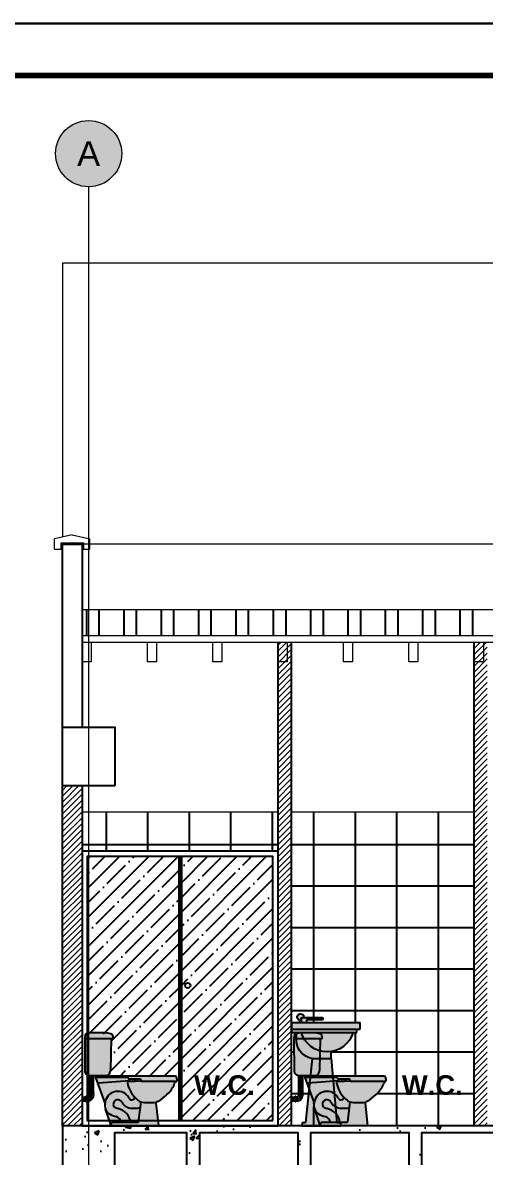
# Model space of a CAD drawing. Header units: metres. Extents: x 2750 to 2938, y 1259 to 1403.
# Drawn here: x 2871.3 to 2874.84, y 1387.25 to 1395.93 of the extents above; entities that cross this region are included whole.
import ezdxf
from ezdxf.enums import TextEntityAlignment as Align

# ---------------------------------------------------------------- set-up
doc = ezdxf.new("R2010")
doc.units = ezdxf.units.M
doc.linetypes.add('ACAD_ISO10W100', pattern=[18, 12, -3, 0, -3])
doc.linetypes.add('CONTINUA', pattern=[0])
for name, color, linetype, lineweight in [('0.2', 3, 'Continuous', 20), ('A-EJES', 57, 'ACAD_ISO10W100', 0), ('A-SIMB', 1, 'Continuous', 0), ('COTAS 75', 2, 'Continuous', 0), ('LF TEXTOS', 4, 'Continuous', 18), ('TITULOS', 131, 'Continuous', 90)]:
    doc.layers.add(name, color=color, linetype=linetype, lineweight=lineweight)
for name, color, linetype in [('2', 2, 'Continuous'), ('3', 3, 'Continuous'), ('4', 6, 'Continuous'), ('A', 3, 'Continuous'), ('HATCH', 250, 'Continuous'), ('MURO', 5, 'Continuous'), ('MUROP2', 1, 'Continuous'), ('R-ROTULO', 7, 'Continuous'), ('SECCION', 6, 'Continuous')]:
    doc.layers.add(name, color=color, linetype=linetype)
doc.styles.get("Standard").update_dxf_attribs({"font": 'Arial.ttf'})
doc.styles.add('swis Lt BT', font='swissl.ttf')
pattern_1 = [(90, (69.6828, 46.93674), (-0.3175, 1e-16), []), (180, (69.6828, 46.93674), (-1e-16, -0.3175), [])]
pattern_2 = [(45, (69.68279, 46.936737), (-0.0224506403, 0.0224506403), [])]
pattern_3 = [(45, (69.68279, 46.93674), (-0.1122532015, 0.1122532015), []), (45, (69.79504, 46.93674), (-0.1122532015, 0.1122532015), [0.1984375, -0.0396875, 0, -0.0396875])]

# ---------------------------------------------------------------- blocks, each defined once
blk = doc.blocks.new('LAVAMANASA')
at = {"true_color": 0xffffff, "transparency": 33554687}
h = blk.add_hatch(color=7, dxfattribs=at)
h.dxf.hatch_style = 1
h.paths.add_polyline_path([(-240.3316, -380.1862), (-240.854, -380.1862), (-240.854, -380.2362), (-240.3316, -380.2362)])
h.paths.add_polyline_path([(-240.4046, -380.1567, 0.414214), (-240.4146, -380.1467), (-240.5634, -380.1467, 0.399638), (-240.5734, -380.1562, 0.399638), (-240.5634, -380.1657), (-240.4446, -380.1657), (-240.4446, -380.1862), (-240.4046, -380.1862)])
h.paths.add_polyline_path([(-240.4257, -380.1467), (-240.4146, -380.1467, -0.414214), (-240.4046, -380.1567), (-240.4046, -380.171, 2.887828)])
h.paths.add_polyline_path([(-240.3898, -380.1694, -0.146621), (-240.4046, -380.171), (-240.4046, -380.1862), (-240.3898, -380.1862)])
h.paths.add_polyline_path([(-240.4044, -380.2612), (-240.801, -380.2612, 0.756747)])
h = blk.add_hatch(color=7, dxfattribs=at)
h.dxf.hatch_style = 1
h.paths.add_polyline_path([(-240.3316, -380.2362), (-240.829, -380.2362), (-240.829, -380.2612), (-240.3316, -380.2612)])
h = blk.add_hatch(color=7, dxfattribs=at)
h.dxf.hatch_style = 1
h.paths.add_polyline_path([(-240.3672, -380.3362), (-240.3672, -380.2612), (-240.4044, -380.2612, -0.376925), (-240.6327, -380.4091), (-240.6327, -380.4612), (-240.489, -380.4612, 0.33562)])
h = blk.add_hatch(color=7, dxfattribs=at)
h.dxf.hatch_style = 1
h.paths.add_polyline_path([(-240.489, -380.4612), (-240.6327, -380.4612), (-240.6776, -380.9512), (-240.703, -380.9512), (-240.7075, -380.9762), (-240.4098, -380.9762), (-240.4124, -380.9512), (-240.4376, -380.9512)])
at = {"layer": 'MUROP2', "transparency": 33554687}
for p, q in [((-240.4146, -380.1467), (-240.5634, -380.1467)), ((-240.5634, -380.1657), (-240.4446, -380.1657)), ((-240.4446, -380.1657), (-240.4446, -380.1862)), ((-240.4046, -380.1567), (-240.4046, -380.1862)), ((-240.3898, -380.1694), (-240.3898, -380.1862)), ((-240.854, -380.2362), (-240.854, -380.1862)), ((-240.3316, -380.1862), (-240.854, -380.1862)), ((-240.3316, -380.2362), (-240.854, -380.2362)), ((-240.829, -380.2612), (-240.829, -380.2362)), ((-240.3316, -380.2612), (-240.3316, -380.1862)), ((-240.3316, -380.2612), (-240.829, -380.2612)), ((-240.3672, -380.3362), (-240.3672, -380.2612)), ((-240.6327, -380.4612), (-240.6327, -380.4091)), ((-240.6327, -380.4612), (-240.6776, -380.9512)), ((-240.489, -380.4612), (-240.6327, -380.4612)), ((-240.489, -380.4612), (-240.4376, -380.9512)), ((-240.703, -380.9512), (-240.7075, -380.9762)), ((-240.6776, -380.9512), (-240.703, -380.9512)), ((-240.4124, -380.9512), (-240.4376, -380.9512)), ((-240.4124, -380.9512), (-240.4098, -380.9762)), ((-240.4098, -380.9762), (-240.7075, -380.9762))]:
    blk.add_line(p, q, dxfattribs=at)
for centre, radius, start, end in [((-240.5634, -380.1567), 0.01, 90, 180), ((-240.5634, -380.1557), 0.01, 180, 270), ((-240.3998, -380.1454), 0.026, 259.25451, 182.8545), ((-240.4146, -380.1567), 0.01, 0, 90), ((-240.6027, -380.2052), 0.206, 195.76699, 344.23301), ((-240.5107, -380.3182), 0.1447, 278.62373, 352.83482)]:
    blk.add_arc(centre, radius, start, end, dxfattribs=at)
blk = doc.blocks.new('SANI')
at = {"true_color": 0xffffff, "transparency": 33554687}
h = blk.add_hatch(color=7, dxfattribs=at)
h.dxf.hatch_style = 1
h.paths.add_polyline_path([(-294.7769, -405.9903), (-294.9753, -405.9903, -0.139177), (-294.9766, -405.9899), (-294.9748, -406.2471, 0.412108), (-294.9506, -406.2711), (-294.9484, -406.2711, 0.414214), (-294.9456, -406.2739), (-294.8043, -406.2739, 0.414214), (-294.8015, -406.2711), (-294.8015, -406.2713, -0.288345), (-294.7999, -406.2687, 0.282447), (-294.7862, -406.2475), (-294.786, -406.2401, -0.317837), (-294.7841, -406.2375, 0.317837), (-294.7822, -406.2349)])
h.paths.add_polyline_path([(-294.7638, -405.9717, 0.342108), (-294.779, -405.9548, 0.087908), (-294.9656, -405.9537, 0.330616), (-294.9749, -405.9635), (-294.9779, -405.9874, 0.450942), (-294.9753, -405.9903), (-294.7769, -405.9903), (-294.7653, -405.9903, 0.435282), (-294.7627, -405.9875)])
h = blk.add_hatch(color=7, dxfattribs=at)
h.dxf.hatch_style = 1
h.paths.add_polyline_path([(-294.9111, -406.2739), (-294.9261, -406.2739), (-294.9261, -406.405), (-294.9111, -406.405)])
h.paths.add_polyline_path([(-294.9111, -406.4127), (-294.9111, -406.41), (-294.9261, -406.41), (-294.9261, -406.4141, -0.474393), (-294.9583, -406.4534), (-294.9648, -406.4534), (-294.9648, -406.4684), (-294.9583, -406.4684, 0.463842)])
h.paths.add_polyline_path([(-294.9261, -406.4141), (-294.9261, -406.41), (-294.9411, -406.41), (-294.9411, -406.4158, -0.496717), (-294.9583, -406.4384), (-294.9648, -406.4384), (-294.9648, -406.4534), (-294.9583, -406.4534, 0.474393)], flags=17)
h.paths.add_polyline_path([(-294.9698, -406.4384), (-295, -406.4384), (-295, -406.4534), (-294.9698, -406.4534)])
h.paths.add_polyline_path([(-294.9698, -406.4534), (-295, -406.4534), (-295, -406.4684), (-294.9698, -406.4684)])
h.paths.add_polyline_path([(-294.9261, -406.2739), (-294.9411, -406.2739), (-294.9411, -406.405), (-294.9261, -406.405)])
h = blk.add_hatch(color=7, dxfattribs=at)
h.dxf.hatch_style = 1
h.paths.add_polyline_path([(-294.2868, -406.2781), (-294.6637, -406.2781), (-294.8877, -406.2781, 0.508435), (-294.8957, -406.2892), (-294.653, -406.2892, -0.303128), (-294.6452, -406.2944), (-294.6443, -406.2967, 0.303128), (-294.6365, -406.3019), (-294.5558, -406.3019, -0.303128), (-294.548, -406.3071), (-294.5454, -406.3134, 0.303128), (-294.5375, -406.3186), (-294.2768, -406.3186, 0.18576), (-294.2752, -406.3135), (-294.2771, -406.2869, 0.402704)], flags=16)
h.paths.add_polyline_path([(-294.8877, -406.2781), (-294.6637, -406.2781), (-294.2868, -406.2781, -0.402704), (-294.2771, -406.2869), (-294.2752, -406.3135, -0.18576), (-294.2768, -406.3186), (-294.5375, -406.3186, -0.079866), (-294.5402, -406.3182), (-294.644, -406.3219, 0.458511), (-294.6519, -406.3319, 0.154359), (-294.589, -406.4467, 0.108209), (-294.5517, -406.4753, 0.068905), (-294.4327, -406.4783, 0.203052), (-294.4346, -406.4846), (-294.4154, -406.6565), (-294.7727, -406.6565), (-294.7779, -406.6565), (-294.8195, -406.532, -0.153577), (-294.8243, -406.4842), (-294.8957, -406.2892), (-294.8957, -406.2892, -0.508435)])
h = blk.add_hatch(color=7, dxfattribs=at)
h.dxf.hatch_style = 1
h.paths.add_polyline_path([(-294.2771, -406.2869, 0.402704), (-294.2868, -406.2781), (-294.6637, -406.2781), (-294.8877, -406.2781, 0.508435), (-294.8957, -406.2892), (-294.653, -406.2892, -0.303128), (-294.6452, -406.2944), (-294.6443, -406.2967, 0.303128), (-294.6365, -406.3019), (-294.5558, -406.3019, -0.303128), (-294.548, -406.3071), (-294.5454, -406.3134, 0.303128), (-294.5375, -406.3186), (-294.2768, -406.3186, 0.18576), (-294.2752, -406.3135)])
h = blk.add_hatch(color=7, dxfattribs=at)
h.dxf.hatch_style = 1
h.paths.add_polyline_path([(-294.2913, -406.3312, -0.32188), (-294.2814, -406.3213, 0.188413), (-294.2768, -406.3186), (-294.5375, -406.3186, -0.079866), (-294.5402, -406.3182), (-294.644, -406.3219, 0.458511), (-294.6519, -406.3319, 0.154359), (-294.589, -406.4467, 0.108209), (-294.5517, -406.4753, 0.000909), (-294.5502, -406.4756), (-294.5691, -406.6295, -0.290447), (-294.5738, -406.6325), (-294.7643, -406.6325, 0.337397), (-294.7732, -406.6392), (-294.7779, -406.6565), (-294.7727, -406.6565), (-294.4154, -406.6565), (-294.4346, -406.4846, -0.345803), (-294.4291, -406.4757, 0.133127), (-294.3124, -406.3743), (-294.3109, -406.3723, 0.140894)])
h = blk.add_hatch(color=7, dxfattribs=at)
h.dxf.hatch_style = 1
h.paths.add_polyline_path([(-294.9648, -406.4319), (-294.9698, -406.4319), (-294.9698, -406.4384), (-294.9648, -406.4384)])
h.paths.add_polyline_path([(-294.9648, -406.4384), (-294.9698, -406.4384), (-294.9698, -406.4534), (-294.9648, -406.4534)])
h.paths.add_polyline_path([(-294.9648, -406.4534), (-294.9698, -406.4534), (-294.9698, -406.4684), (-294.9648, -406.4684)])
h.paths.add_polyline_path([(-294.9648, -406.4684), (-294.9698, -406.4684), (-294.9698, -406.474), (-294.9648, -406.474)])
h.paths.add_polyline_path([(-294.9411, -406.405), (-294.9455, -406.405), (-294.9455, -406.41), (-294.9411, -406.41)])
h.paths.add_polyline_path([(-294.9261, -406.405), (-294.9411, -406.405), (-294.9411, -406.41), (-294.9261, -406.41)])
h.paths.add_polyline_path([(-294.9111, -406.405), (-294.9261, -406.405), (-294.9261, -406.41), (-294.9111, -406.41)])
h.paths.add_polyline_path([(-294.9078, -406.405), (-294.9111, -406.405), (-294.9111, -406.41), (-294.9078, -406.41)])
at = {"color": 1, "transparency": 33554687}
for p, q in [((-294.3109, -406.3723), (-294.3124, -406.3743)), ((-295, -406.4384), (-295, -406.4684))]:
    blk.add_line(p, q, dxfattribs=at)
at = {"layer": 'MUROP2', "transparency": 33554687}
for p, q in [((-294.9749, -405.9635), (-294.9779, -405.9874)), ((-294.9748, -406.2471), (-294.9766, -405.9899)), ((-294.9753, -405.9903), (-294.7769, -405.9903)), ((-294.7769, -405.9903), (-294.7822, -406.2349)), ((-294.7769, -405.9903), (-294.7653, -405.9903)), ((-294.7638, -405.9717), (-294.7627, -405.9875)), ((-294.9484, -406.2711), (-294.9506, -406.2711)), ((-294.9456, -406.2739), (-294.8043, -406.2739)), ((-294.653, -406.2892), (-294.8957, -406.2892)), ((-294.8957, -406.2894), (-294.8243, -406.4842)), ((-294.6637, -406.2781), (-294.8877, -406.2781)), ((-294.8015, -406.2711), (-294.8015, -406.2713)), ((-294.786, -406.2401), (-294.7862, -406.2475)), ((-294.7444, -406.2781), (-294.7444, -406.2781)), ((-294.2862, -406.2781), (-294.6637, -406.2781)), ((-294.6443, -406.2967), (-294.6452, -406.2944)), ((-294.2771, -406.2869), (-294.2752, -406.3135)), ((-294.6358, -406.3151), (-294.8731, -406.3331)), ((-294.5402, -406.3182), (-294.644, -406.3219)), ((-294.5558, -406.3019), (-294.6365, -406.3019)), ((-294.6365, -406.3019), (-294.6356, -406.3215)), ((-294.6147, -406.3019), (-294.6138, -406.3208)), ((-294.5948, -406.3019), (-294.5939, -406.3195)), ((-294.5788, -406.3019), (-294.578, -406.3188)), ((-294.5454, -406.3134), (-294.548, -406.3071)), ((-294.2768, -406.3186), (-294.5375, -406.3186)), ((-294.9698, -406.474), (-294.9698, -406.4319)), ((-294.9698, -406.4319), (-294.9648, -406.4319)), ((-294.9648, -406.4319), (-294.9648, -406.474)), ((-294.9455, -406.405), (-294.9455, -406.41)), ((-294.9078, -406.405), (-294.9455, -406.405)), ((-294.9455, -406.41), (-294.9078, -406.41)), ((-294.9078, -406.41), (-294.9078, -406.405)), ((-294.9648, -406.474), (-294.9698, -406.474)), ((-294.7779, -406.6565), (-294.8195, -406.532)), ((-294.6173, -406.5234), (-294.5886, -406.5234)), ((-294.5502, -406.4755), (-294.5691, -406.6295)), ((-294.4346, -406.4845), (-294.4154, -406.6565)), ((-294.7779, -406.6565), (-294.7732, -406.6392)), ((-294.5738, -406.6325), (-294.7643, -406.6325)), ((-294.7779, -406.6565), (-294.7727, -406.6565)), ((-294.7727, -406.6565), (-294.4154, -406.6565))]:
    blk.add_line(p, q, dxfattribs=at)
for points in [[(-295, -406.4534), (-294.9583, -406.4534, 0.474393), (-294.9261, -406.4141), (-294.9261, -406.2739)], [(-295, -406.4684), (-294.9583, -406.4684, 0.463842), (-294.9111, -406.4127), (-294.9111, -406.2739)], [(-295, -406.4384), (-294.9583, -406.4384, 0.496717), (-294.9411, -406.4158), (-294.9411, -406.2739)]]:
    blk.add_lwpolyline(points, format="xyb", dxfattribs=at)
for centre, radius, start, end in [((-294.8752, -406.4808), 0.5348, 79.63532, 99.73079), ((-294.9753, -405.9877), 0.00264, 172.90955, 270), ((-294.9637, -405.9649), 0.0113, 99.73079, 172.90955), ((-294.7823, -405.9731), 0.0186, 4.09045, 79.63532), ((-294.7653, -405.9877), 0.00264, 270, 4.09045), ((-294.9506, -406.2469), 0.0242, 180.41219, 270), ((-294.9456, -406.2711), 0.00279, 180, 270), ((-294.8877, -406.2866), 0.00846, 90, 199.02598), ((-294.8043, -406.2711), 0.00279, 270, 0), ((-294.7987, -406.2713), 0.00279, 115.66143, 180), ((-294.8104, -406.2469), 0.0242, 295.66143, 358.75011), ((-294.7832, -406.2401), 0.00279, 108.22133, 178.75011), ((-294.785, -406.2348), 0.00279, 288.22133, 358.75011), ((-294.653, -406.2976), 0.00846, 22.54584, 90), ((-294.6365, -406.2934), 0.00846, 202.54584, 270), ((-294.2865, -406.2875), 0.00941, 4, 91.73946), ((-294.8737, -406.3246), 0.00846, 200.12545, 274.33713), ((-294.6436, -406.3303), 0.00846, 92.66121, 191.18907), ((-294.4391, -406.2898), 0.217, 191.18907, 226.28847), ((-294.5558, -406.3103), 0.00846, 22.54584, 90), ((-294.5375, -406.3101), 0.00846, 202.54584, 270), ((-294.5578, -406.2096), 0.2956, 295.8007, 326.13274), ((-294.3726, -406.3177), 0.0825, 318.51606, 350.59539), ((-294.2795, -406.3331), 0.012, 99.22598, 170.59539), ((-294.2826, -406.3141), 0.00736, 279.22598, 4), ((-294.7255, -406.4934), 0.0985, 28.885, 171.23216), ((-294.7255, -406.4934), 0.0351, 21.70253, 185.80561), ((-294.6188, -406.4382), 0.0218, 200.41056, 271.54157), ((-294.6211, -406.4333), 0.0268, 276.1576, 344.61897), ((-294.505, -406.3758), 0.1099, 220.11575, 244.81925), ((-294.7459, -406.5005), 0.0801, 168.26539, 203.18968), ((-294.7459, -406.5005), 0.0801, 163.99906, 168.26539), ((-294.7459, -406.5005), 0.0801, 203.18968, 237.26281), ((-294.7291, -406.4919), 0.0318, 190.77124, 251.99649), ((-294.7039, -406.429), 0.0995, 249.40353, 258.26234), ((-294.7558, -406.6538), 0.1313, 9.36541, 76.04258), ((-294.6189, -406.4385), 0.0849, 208.67518, 271.13021), ((-294.5863, -406.4022), 0.1213, 268.90936, 284.69791), ((-294.4816, -406.0471), 0.4339, 260.70107, 276.41971), ((-294.4262, -406.4836), 0.00846, 110.55085, 185.87109), ((-294.7039, -406.429), 0.1629, 238.41854, 257.65927), ((-294.7643, -406.6417), 0.0092, 90, 164.57696), ((-294.7559, -406.6426), 0.0571, 10.21601, 72.5038), ((-294.5738, -406.6272), 0.00523, 270, 351.79471)]:
    blk.add_arc(centre, radius, start, end, dxfattribs=at)
for p in [(-294.7779, -406.6565), (-294.6816, -406.6584)]:
    blk.add_point(p, dxfattribs=at)
blk = doc.blocks.new('wkjnd')
at = {"layer": 'HATCH', "transparency": 33554687}
h = blk.add_hatch(dxfattribs=at)
h.set_pattern_fill('AR-CONC', color=1, scale=0.002)
h.paths.add_polyline_path([(2825.0848, 1407.0417), (2825.0848, 1406.5917), (2825.4848, 1406.5917), (2825.4848, 1406.9917), (2826.0348, 1406.9917), (2826.0348, 1406.6917), (2826.1348, 1406.6917), (2826.1348, 1406.9917), (2826.8848, 1406.9917), (2826.8848, 1406.6917), (2826.9848, 1406.6917), (2826.9848, 1406.9917), (2827.7348, 1406.9917), (2827.7348, 1406.6917), (2827.8348, 1406.6917), (2827.8348, 1406.9917), (2828.4848, 1406.9917), (2828.4848, 1406.6917), (2828.5848, 1406.6917), (2828.5848, 1406.9917), (2829.2348, 1406.9917), (2829.2348, 1406.6917), (2829.3348, 1406.6917), (2829.3348, 1406.9917), (2830.0848, 1406.9917), (2830.0848, 1406.6917), (2830.1848, 1406.6917), (2830.1848, 1406.9917), (2830.9348, 1406.9917), (2830.9348, 1406.6917), (2831.0348, 1406.6917), (2831.0348, 1406.9917), (2831.6057, 1406.9917), (2831.6057, 1406.5917), (2832.0057, 1406.5917), (2832.0057, 1407.0417)])
at = {"color": 1, "transparency": 33554687}
blk.add_line((2825.4848, 1406.5917), (2831.6057, 1406.5917), dxfattribs=at)
at = {"layer": '4', "transparency": 33554687}
blk.add_lwpolyline([(2832.0057, 1406.5917), (2832.0057, 1407.0417), (2825.0848, 1407.0417), (2825.0848, 1406.5917), (2825.4848, 1406.5917), (2825.4848, 1406.9917), (2826.0348, 1406.9917), (2826.0348, 1406.6917), (2826.1348, 1406.6917), (2826.1348, 1406.9917), (2826.8848, 1406.9917), (2826.8848, 1406.6917), (2826.9848, 1406.6917), (2826.9848, 1406.9917), (2827.7348, 1406.9917), (2827.7348, 1406.6917), (2827.8348, 1406.6917), (2827.8348, 1406.9917), (2828.4848, 1406.9917), (2828.4848, 1406.6917), (2828.5848, 1406.6917), (2828.5848, 1406.9917), (2829.2348, 1406.9917), (2829.2348, 1406.6917), (2829.3348, 1406.6917), (2829.3348, 1406.9917), (2830.0848, 1406.9917), (2830.0848, 1406.6917), (2830.1848, 1406.6917), (2830.1848, 1406.9917), (2830.9348, 1406.9917), (2830.9348, 1406.6917), (2831.0348, 1406.6917), (2831.0348, 1406.9917), (2831.6057, 1406.9917), (2831.6057, 1406.5917), (2832.0057, 1406.5917)], dxfattribs=at)
blk = doc.blocks.new('INDICADOR EJES')
at = {"ltscale": 0.2, "true_color": 0xffffff}
h = blk.add_hatch(color=7, dxfattribs=at)
h.dxf.hatch_style = 1
edge = h.paths.add_edge_path()
edge.add_arc((0, 0.004), 0.004, 0, 360)
at = {"color": 0}
blk.add_circle((0, 0.004), 0.004, dxfattribs=at)
at = {"color": 0, "style": 'swis Lt BT'}
blk.add_attdef('1', text='', height=0.003, dxfattribs=at).set_placement((0, 0.004), align=Align.MIDDLE_CENTER)

msp = doc.modelspace()

# ---------------------------------------------------------------- hatches: boundary and pattern name
at = {"layer": '0.2', "transparency": 33554687}
h = msp.add_hatch(dxfattribs=at)
h.set_pattern_fill('ANSI31', color=1, scale=0.01)
h.set_pattern_definition(pattern_2)
h.paths.add_polyline_path([(2873.3515, 1391.1915), (2873.2515, 1391.1915), (2873.2515, 1387.4915), (2873.3515, 1387.4915), (2873.3515, 1387.6815), (2873.3507, 1387.6815), (2873.3507, 1387.7115)])
h = msp.add_hatch(dxfattribs=at)
h.set_pattern_fill('ANSI31', color=1, scale=0.01)
h.set_pattern_definition(pattern_2)
h.paths.add_polyline_path([(2874.8515, 1391.1915), (2874.7515, 1391.1915), (2874.7515, 1387.4915), (2874.8515, 1387.4915), (2874.8515, 1389.8915)])
h = msp.add_hatch(dxfattribs=at)
h.set_pattern_fill('ANSI31', color=1, scale=0.01)
h.set_pattern_definition(pattern_2)
h.paths.add_polyline_path([(2871.7515, 1390.0915), (2871.6015, 1390.0915), (2871.6015, 1387.4915), (2871.7515, 1387.4915), (2871.7515, 1387.6815), (2871.7507, 1387.6815), (2871.7507, 1387.7115)])
at = {"layer": 'A', "transparency": 33554687}
h = msp.add_hatch(dxfattribs=at)
h.set_pattern_fill('ANSI32', color=2, scale=0.03, angle=45)
h.paths.add_polyline_path([(2871.8015, 1391.4415), (2871.7515, 1391.4415), (2871.7515, 1391.2415), (2871.8015, 1391.2415)])
h.paths.add_polyline_path([(2878.327, 1391.4415), (2871.8015, 1391.4415), (2871.8015, 1391.2415), (2878.327, 1391.2415)])
h.paths.add_polyline_path([(2878.377, 1391.4415), (2878.327, 1391.4415), (2878.327, 1391.2415), (2878.377, 1391.2415)])
at = {"layer": 'MURO', "transparency": 33554687}
h = msp.add_hatch(dxfattribs=at)
h.set_pattern_fill('ANSI37', color=8, scale=0.1, angle=45)
h.set_pattern_definition(pattern_1)
h.paths.add_polyline_path([(2871.7515, 1389.8915), (2871.7515, 1389.5915), (2873.2515, 1389.5915), (2873.2515, 1389.8915)])
h = msp.add_hatch(dxfattribs=at)
h.set_pattern_fill('ANSI37', color=8, scale=0.1, angle=45)
h.set_pattern_definition(pattern_1)
h.paths.add_polyline_path([(2874.7515, 1389.8915), (2873.3515, 1389.8915), (2873.3515, 1387.4915), (2874.7515, 1387.4915)])
h.paths.add_polyline_path([(2873.8779, 1388.2815), (2873.8779, 1388.2315), (2873.8529, 1388.2315), (2873.8529, 1388.2065), (2873.8248, 1388.2065, -0.295527), (2873.6566, 1388.0586), (2873.6566, 1388.0065), (2873.6689, 1387.8717), (2873.6871, 1387.8717), (2874.064, 1387.8717, -0.402704), (2874.0736, 1387.863), (2874.0755, 1387.8363, -0.387744), (2874.0693, 1387.8286, 0.32188), (2874.0594, 1387.8187, -0.140894), (2874.0399, 1387.7776), (2874.0384, 1387.7756, -0.134422), (2873.9202, 1387.6736, 0.29666), (2873.9162, 1387.6653), (2873.9353, 1387.4934), (2873.5781, 1387.4934), (2873.5728, 1387.4934), (2873.5312, 1387.6179, -0.153577), (2873.5264, 1387.6657), (2873.455, 1387.8607), (2873.455, 1387.8607, -0.508435), (2873.463, 1387.8717), (2873.4987, 1387.8717), (2873.4992, 1387.876), (2873.4051, 1387.876, -0.414214), (2873.4023, 1387.8788), (2873.4001, 1387.8788, -0.412108), (2873.3759, 1387.9028), (2873.3741, 1388.16, -0.293354), (2873.3728, 1388.1625), (2873.3758, 1388.1864, -0.330616), (2873.3851, 1388.1962, -0.002814), (2873.3911, 1388.1971), (2873.3911, 1388.2065), (2873.3554, 1388.2065), (2873.3554, 1388.2815), (2873.4136, 1388.2815), (2873.4136, 1388.2983, -1.925793), (2873.4496, 1388.321), (2873.5873, 1388.321, -0.414214), (2873.5973, 1388.311, -0.383736), (2873.5874, 1388.302), (2873.4685, 1388.302), (2873.4685, 1388.2815)], flags=16)
h.paths.add_polyline_path([(2873.8054, 1387.8365), (2873.8028, 1387.8428, 0.303128), (2873.7949, 1387.848), (2873.7719, 1387.848), (2873.7727, 1387.8304), (2873.8105, 1387.8317, -0.217985)], flags=0)
h.paths.add_polyline_path([(2873.5739, 1388.1596), (2873.5685, 1387.9123, 0.517638), (2873.5647, 1387.9098), (2873.5645, 1387.9024, -0.282447), (2873.5508, 1387.8811, 0.288345), (2873.5493, 1387.8786), (2873.5493, 1387.8805, 0.301824), (2873.5645, 1387.9024), (2873.5648, 1387.9124, 0.517638), (2873.5685, 1387.915), (2873.5739, 1388.1596), (2873.5883, 1388.1596), (2873.5881, 1388.1624, -0.435282), (2873.5854, 1388.1596)], flags=0)
h.paths.add_polyline_path([(2873.7821, 1387.5237, -0.4728), (2873.7769, 1387.5174), (2873.7245, 1387.5174, 0.29943), (2873.6266, 1387.6234, -0.038673), (2873.6118, 1387.6277, -0.277611), (2873.5904, 1387.6525, -0.866739), (2873.6576, 1387.6701, 0.277663), (2873.7335, 1387.6265), (2873.7621, 1387.6265, 0.069), (2873.7952, 1387.6304)], flags=0)
h.paths.add_polyline_path([(2873.4429, 1387.7449), (2873.4429, 1387.7399), (2873.4052, 1387.7399), (2873.4052, 1387.7449)], flags=16)
h.paths.add_polyline_path([(2873.386, 1387.718), (2873.386, 1387.6759), (2873.381, 1387.6759), (2873.381, 1387.718)], flags=16)
h = msp.add_hatch(dxfattribs=at)
h.set_pattern_fill('ANSI35', color=8, scale=0.025)
h.set_pattern_definition(pattern_3)
h.paths.add_polyline_path([(2872.4915, 1389.5515), (2871.7916, 1389.5515), (2871.7916, 1388.1972, -0.092935), (2871.986, 1388.1648, -0.895949), (2871.9854, 1388.1596), (2871.9739, 1388.1596), (2871.9676, 1387.8717), (2872.0871, 1387.8717), (2872.4915, 1387.8717)])
h = msp.add_hatch(dxfattribs=at)
h.set_pattern_fill('ANSI35', color=8, scale=0.025)
h.set_pattern_definition(pattern_3)
h.paths.add_polyline_path([(2872.5115, 1387.5315), (2873.2115, 1387.5315), (2873.2115, 1389.5515), (2872.5115, 1389.5515)])

# ---------------------------------------------------------------- linework, layer by layer
at = {"layer": '0.2', "transparency": 33554687}
for p, q in [((2871.7515, 1391.4415), (2878.377, 1391.4415)), ((2871.7515, 1391.2415), (2878.377, 1391.2415)), ((2871.7515, 1391.1915), (2878.377, 1391.1915))]:
    msp.add_line(p, q, dxfattribs=at)
at = {"layer": '0.2', "color": 8, "transparency": 33554687}
for p, q in [((2873.2515, 1389.8915), (2871.7515, 1389.8915)), ((2874.7515, 1389.8915), (2873.3515, 1389.8915))]:
    msp.add_line(p, q, dxfattribs=at)
at = {"layer": '0.2', "transparency": 33554687}
for points in [[(2835.6358, 1360.9252), (2835.6358, 1395.9252), (2885.6358, 1395.9252), (2885.6358, 1360.9252), (2835.6358, 1360.9252)], [(2871.7515, 1391.1915), (2871.8215, 1391.1915), (2871.8215, 1391.0415), (2871.7515, 1391.0415)], [(2872.2515, 1391.1915), (2872.3215, 1391.1915), (2872.3215, 1391.0415), (2872.2515, 1391.0415)], [(2872.7515, 1391.1915), (2872.8215, 1391.1915), (2872.8215, 1391.0415), (2872.7515, 1391.0415)], [(2873.2515, 1391.1915), (2873.3215, 1391.1915), (2873.3215, 1391.0415), (2873.2515, 1391.0415)], [(2873.7515, 1391.1915), (2873.8215, 1391.1915), (2873.8215, 1391.0415), (2873.7515, 1391.0415)], [(2874.2515, 1391.1915), (2874.3215, 1391.1915), (2874.3215, 1391.0415), (2874.2515, 1391.0415)], [(2874.7515, 1391.1915), (2874.8215, 1391.1915), (2874.8215, 1391.0415), (2874.7515, 1391.0415)]]:
    msp.add_lwpolyline(points, close=True, dxfattribs=at)
at = {"layer": '0.2', "color": 2, "transparency": 33554687}
msp.add_lwpolyline([(2875.2538, 1394.0915), (2871.6015, 1394.0915), (2871.6015, 1391.9948)], dxfattribs=at)
at = {"layer": '0.2', "color": 4, "transparency": 33554687}
for points in [[(2871.6765, 1392.0115), (2871.5415, 1391.9815)], [(2871.5415, 1391.9015), (2871.5915, 1391.9015), (2871.5915, 1391.9515), (2871.7615, 1391.9515), (2871.7615, 1391.9015), (2871.8115, 1391.9015), (2871.8115, 1391.9815)], [(2871.5415, 1391.9015), (2871.5415, 1391.9815)], [(2871.6765, 1392.0115), (2871.8115, 1391.9815)]]:
    msp.add_lwpolyline(points, dxfattribs=at)
at = {"layer": '0.2', "transparency": 33554687}
msp.add_lwpolyline([(2878.317, 1391.9415), (2871.7515, 1391.9415)], dxfattribs=at)
at = {"layer": '2', "transparency": 33554687}
msp.add_lwpolyline([(2835.6358, 1360.9252), (2835.6358, 1395.9252), (2885.6358, 1395.9252), (2885.6358, 1360.9252), (2835.6358, 1360.9252)], close=True, dxfattribs=at)
at = {"layer": '3', "transparency": 33554687}
msp.add_lwpolyline([(2835.6358, 1360.9252), (2835.6358, 1395.9252), (2885.6358, 1395.9252), (2885.6358, 1360.9252), (2835.6358, 1360.9252)], close=True, dxfattribs=at)
at = {"layer": '4', "transparency": 33554687}
msp.add_lwpolyline([(2872.0015, 1390.0915), (2871.6015, 1390.0915), (2871.6015, 1390.5415), (2872.0015, 1390.5415)], close=True, dxfattribs=at)
at = {"layer": 'A', "transparency": 33554687, "const_width": 0.01}
msp.add_lwpolyline([(2835.6358, 1360.9252), (2835.6358, 1395.9252), (2885.6358, 1395.9252), (2885.6358, 1360.9252), (2835.6358, 1360.9252)], close=True, dxfattribs=at)
at = {"layer": 'A-EJES', "transparency": 33554687}
msp.add_lwpolyline([(2871.8015, 1394.6758), (2871.8015, 1377.8415)], dxfattribs=at)
at = {"layer": 'HATCH', "color": 6, "transparency": 33554687, "flags": 128}
msp.add_lwpolyline([(2835.6358, 1360.9252), (2835.6358, 1395.9252), (2885.6358, 1395.9252), (2885.6358, 1360.9252), (2835.6358, 1360.9252)], close=True, dxfattribs=at)
msp.add_lwpolyline([(2835.6358, 1360.9252), (2835.6358, 1395.9252), (2885.6358, 1395.9252), (2885.6358, 1360.9252), (2835.6358, 1360.9252)], close=True, dxfattribs=at)
msp.add_lwpolyline([(2835.6358, 1360.9252), (2835.6358, 1395.9252), (2885.6358, 1395.9252), (2885.6358, 1360.9252), (2835.6358, 1360.9252)], close=True, dxfattribs=at)
at = {"layer": 'MURO', "transparency": 33554687}
for p, q in [((2873.2515, 1387.4915), (2873.2515, 1391.1915)), ((2873.3515, 1391.1915), (2873.3515, 1387.4915)), ((2874.7515, 1387.4915), (2874.7515, 1391.1915)), ((2871.6015, 1387.4915), (2871.6015, 1390.0915)), ((2871.7515, 1390.0915), (2871.7515, 1387.4915))]:
    msp.add_line(p, q, dxfattribs=at)
at = {"layer": 'MURO', "color": 8, "transparency": 33554687}
for p, q in [((2872.4915, 1389.5515), (2872.4915, 1387.5315)), ((2872.5015, 1389.5515), (2872.5015, 1387.5315)), ((2872.5115, 1389.5515), (2872.5115, 1387.5315))]:
    msp.add_line(p, q, dxfattribs=at)
at = {"layer": 'MURO', "transparency": 33554687}
msp.add_lwpolyline([(2871.6015, 1390.5415), (2871.6015, 1391.9415), (2871.7515, 1391.9415), (2871.7515, 1390.5415)], dxfattribs=at)
at = {"layer": 'MURO', "color": 8, "transparency": 33554687}
msp.add_lwpolyline([(2873.2515, 1387.4915), (2873.2515, 1389.5915), (2871.7516, 1389.5915), (2871.7516, 1387.4915), (2873.2515, 1387.4915)], dxfattribs=at)
msp.add_lwpolyline([(2873.2115, 1387.5315), (2873.2115, 1389.5515), (2871.7916, 1389.5515), (2871.7916, 1387.5315)], close=True, dxfattribs=at)
msp.add_circle((2872.5602, 1388.5653), 0.0199, dxfattribs=at)
at = {"layer": 'R-ROTULO', "color": 252, "transparency": 33554687}
msp.add_lwpolyline([(2835.6358, 1360.9252), (2885.6358, 1360.9252), (2885.6358, 1395.9252), (2835.6358, 1395.9252)], close=True, dxfattribs=at)
at = {"layer": 'SECCION', "color": 1, "linetype": 'CONTINUA', "transparency": 33554687}
msp.add_lwpolyline([(2835.6358, 1360.9252), (2835.6358, 1395.9252), (2885.6358, 1395.9252), (2885.6358, 1360.9252), (2835.6358, 1360.9252)], close=True, dxfattribs=at)
msp.add_lwpolyline([(2835.6358, 1360.9252), (2835.6358, 1395.9252), (2885.6358, 1395.9252), (2885.6358, 1360.9252), (2835.6358, 1360.9252)], close=True, dxfattribs=at)
at = {"layer": 'TITULOS', "transparency": 33554687}
msp.add_lwpolyline([(2885.2358, 1361.3252), (2885.2358, 1395.5252), (2836.0358, 1395.5252), (2836.0358, 1361.3252), (2885.2358, 1361.3252)], dxfattribs=at)

# ---------------------------------------------------------------- block references
at = {"layer": '4', "transparency": 33554687}
msp.add_blockref('wkjnd', (46.5167, -19.5502), dxfattribs=at)
at = {"layer": 'A-SIMB', "transparency": 33554687, "xscale": 63.21875525283076, "yscale": 63.21875525283076, "zscale": 63.21875525283076, "rotation": 359.9982648510187}
msp.add_blockref('INDICADOR EJES', (2871.8015, 1394.6758), dxfattribs=at).add_auto_attribs({'1': 'A'})
at = {"layer": 'COTAS 75', "transparency": 33554687, "xscale": -1}
msp.add_blockref('LAVAMANASA', (2633.0239, 1768.4677), dxfattribs=at)
at = {"layer": 'COTAS 75', "transparency": 33554687}
for p in [(3166.7507, 1794.1499), (3168.3507, 1794.1499)]:
    msp.add_blockref('SANI', p, dxfattribs=at)

# ---------------------------------------------------------------- texts
at = {"layer": 'LF TEXTOS', "transparency": 33554687, "char_height": 0.15, "attachment_point": 1}
for insert in [(2872.6081, 1387.8784), (2874.1979, 1387.8784)]:
    msp.add_mtext('{\\fArial|b1|i0|c0|p34;W.C.}', dxfattribs=dict(at, insert=insert))

doc.saveas('drawing.dxf')
